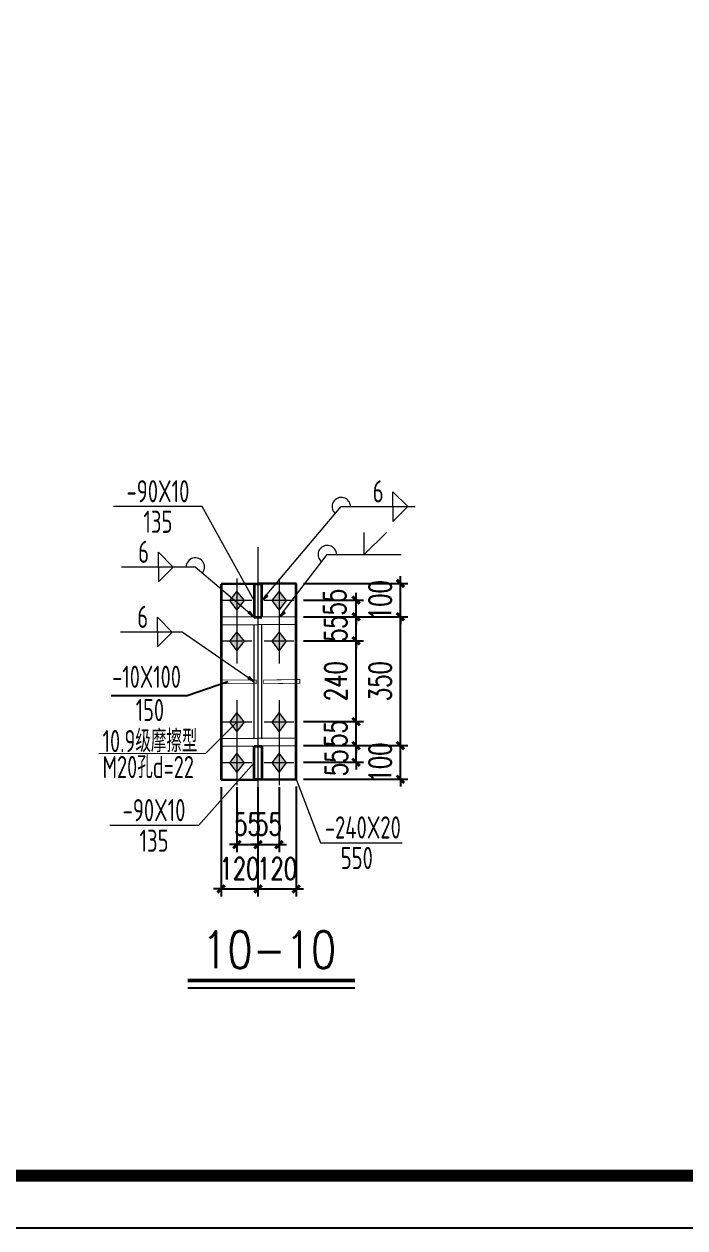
# Model space of a CAD drawing. Extents: x -89996 to 1006241, y -2176 to 440573.
# Drawn here: x 873690 to 882637, y 18824 to 35117 of the extents above; entities that cross this region are included whole.
import ezdxf
from ezdxf.enums import TextEntityAlignment as Align

# ---------------------------------------------------------------- set-up
doc = ezdxf.new("R2010")
doc.units = 0
doc.header["$LTSCALE"] = 1000
doc.header["$MEASUREMENT"] = 0
doc.linetypes.add('线型6', pattern=[8.75, 5, -1.25, 1.25, -1.25])
for name, color, linetype, lineweight in [('10', 9, 'Continuous', 18), ('20', 2, 'Continuous', 35), ('焊缝标注', 9, 'Continuous', 18), ('螺栓孔标注', 9, 'Continuous', 18), ('钢板标注', 9, 'Continuous', 18)]:
    doc.layers.add(name, color=color, linetype=linetype, lineweight=lineweight)
for name, color, linetype in [('AXIS', 3, 'Continuous'), ('GL', 150, 'Continuous'), ('NUM', 7, 'Continuous'), ('PUB_TEXT', 7, 'Continuous'), ('PUB_TITLE', 4, 'Continuous'), ('PZ', 202, 'Continuous'), ('TEXT', 7, 'Continuous')]:
    doc.layers.add(name, color=color, linetype=linetype)
doc.styles.add('_TCH_DIM_T3', font='SIMPLEX', dxfattribs={"width": 0.705882, "bigfont": 'GBCBIG'})
doc.styles.add('PkpmHz', font='Pkpmeng', dxfattribs={"width": 0.7, "bigfont": 'hztxt'})
doc.styles.add('SIM-TSSC', font='simplex.shx', dxfattribs={"width": 0.8, "bigfont": 'tssdchn.shx'})
doc.styles.add('TSSD_Norm', font='tssdeng.shx', dxfattribs={"bigfont": 'hztxt.shx'})
doc.dimstyles.new('TCH_100_5', dxfattribs={"dimtxt": 297.5, "dimasz": 100, "dimexe": 100, "dimexo": 100, "dimgap": 126.25, "dimtad": 1, "dimdec": 0, "dimlfac": 0.2, "dimzin": 0, "dimdsep": 46, "dimtxsty": '_TCH_DIM_T3', "dimblk": 'ARCHTICK', "dimcen": 0.09, "dimclrd": 126, "dimclre": 126, "dimclrt": 7, "dimazin": 2, "dimtfac": 1, "dimtdec": 0, "dimtix": 1, "dimtmove": 2, "dimatfit": 3, "dimfxl": 0, "dimtolj": 1, "dimtzin": 0, "dimarcsym": 0})

# ---------------------------------------------------------------- blocks, each defined once
blk = doc.blocks.new('_ArchTick')
at = {"color": 0, "linetype": 'ByBlock', "const_width": 0.4}
blk.add_lwpolyline([(-0.5, -0.5), (0.5, 0.5)], dxfattribs=at)
blk = doc.blocks.new('*D1605')
at = {"layer": 'Defpoints', "color": 0, "transparency": 16777216}
for p in [(877374, 27321), (878185, 27321), (877374, 27096)]:
    blk.add_point(p, dxfattribs=at)
at = {"layer": 'GL', "color": 126, "lineweight": -2, "transparency": 16777216}
for p, q in [((878185, 27321), (878185, 27421)), ((877474, 27321), (878285, 27321)), ((878185, 27096), (878185, 27321)), ((877474, 27096), (878285, 27096)), ((878185, 27096), (878185, 26996))]:
    blk.add_line(p, q, dxfattribs=at)
at = {"layer": 'GL', "color": 126, "lineweight": -2, "transparency": 16777216, "xscale": 100, "yscale": 100, "zscale": 100}
for p, rotation in [((878185, 27321), 270), ((878185, 27096), 90)]:
    blk.add_blockref('_ArchTick', p, dxfattribs=dict(at, rotation=rotation))
at = {"layer": 'GL', "color": 7, "transparency": 16777216, "insert": (877898, 27293), "char_height": 297.5, "attachment_point": 5, "rotation": 90, "style": '_TCH_DIM_T3'}
blk.add_mtext('\\A1;55', dxfattribs=at)
blk = doc.blocks.new('*D1606')
at = {"layer": 'Defpoints', "color": 0, "transparency": 16777216}
for p in [(877374, 27096), (878185, 27096), (877374, 26771)]:
    blk.add_point(p, dxfattribs=at)
at = {"layer": 'GL', "color": 126, "lineweight": -2, "transparency": 16777216}
for p, q in [((877474, 27096), (878285, 27096)), ((878185, 27096), (878185, 27196)), ((878185, 26771), (878185, 27096)), ((877474, 26771), (878285, 26771)), ((878185, 26771), (878185, 26671))]:
    blk.add_line(p, q, dxfattribs=at)
at = {"layer": 'GL', "color": 126, "lineweight": -2, "transparency": 16777216, "xscale": 100, "yscale": 100, "zscale": 100}
for p, rotation in [((878185, 27096), 270), ((878185, 26771), 90)]:
    blk.add_blockref('_ArchTick', p, dxfattribs=dict(at, rotation=rotation))
at = {"layer": 'GL', "color": 7, "transparency": 16777216, "insert": (877910, 26934), "char_height": 297.5, "attachment_point": 5, "rotation": 90, "style": '_TCH_DIM_T3'}
blk.add_mtext('\\A1;55', dxfattribs=at)
blk = doc.blocks.new('*D1607')
at = {"layer": 'Defpoints', "color": 0, "transparency": 16777216}
for p in [(877374, 25351), (878185, 25351), (877374, 25126)]:
    blk.add_point(p, dxfattribs=at)
at = {"layer": 'GL', "color": 126, "lineweight": -2, "transparency": 16777216}
for p, q in [((878185, 25351), (878185, 25451)), ((877474, 25351), (878285, 25351)), ((878185, 25126), (878185, 25351)), ((877474, 25126), (878285, 25126)), ((878185, 25126), (878185, 25026))]:
    blk.add_line(p, q, dxfattribs=at)
at = {"layer": 'GL', "color": 126, "lineweight": -2, "transparency": 16777216, "xscale": 100, "yscale": 100, "zscale": 100}
for p, rotation in [((878185, 25351), 270), ((878185, 25126), 90)]:
    blk.add_blockref('_ArchTick', p, dxfattribs=dict(at, rotation=rotation))
at = {"layer": 'GL', "color": 7, "transparency": 16777216, "insert": (877920, 25118), "char_height": 297.5, "attachment_point": 5, "rotation": 90, "style": '_TCH_DIM_T3'}
blk.add_mtext('\\A1;55', dxfattribs=at)
blk = doc.blocks.new('*D1608')
at = {"layer": 'Defpoints', "color": 0, "transparency": 16777216}
for p in [(877374, 25676), (878185, 25676), (877374, 25351)]:
    blk.add_point(p, dxfattribs=at)
at = {"layer": 'GL', "color": 126, "lineweight": -2, "transparency": 16777216}
for p, q in [((878185, 25676), (878185, 25776)), ((877474, 25676), (878285, 25676)), ((878185, 25351), (878185, 25676)), ((877474, 25351), (878285, 25351)), ((878185, 25351), (878185, 25251))]:
    blk.add_line(p, q, dxfattribs=at)
at = {"layer": 'GL', "color": 126, "lineweight": -2, "transparency": 16777216, "xscale": 100, "yscale": 100, "zscale": 100}
for p, rotation in [((878185, 25676), 270), ((878185, 25351), 90)]:
    blk.add_blockref('_ArchTick', p, dxfattribs=dict(at, rotation=rotation))
at = {"layer": 'GL', "color": 7, "transparency": 16777216, "insert": (877910, 25514), "char_height": 297.5, "attachment_point": 5, "rotation": 90, "style": '_TCH_DIM_T3'}
blk.add_mtext('\\A1;55', dxfattribs=at)
blk = doc.blocks.new('*D1609')
at = {"layer": 'Defpoints', "color": 0, "transparency": 16777216}
for p in [(877374, 26771), (878185, 26771), (877374, 25676)]:
    blk.add_point(p, dxfattribs=at)
at = {"layer": 'GL', "color": 126, "lineweight": -2, "transparency": 16777216}
for p, q in [((877474, 26771), (878285, 26771)), ((878185, 25676), (878185, 26771)), ((877474, 25676), (878285, 25676))]:
    blk.add_line(p, q, dxfattribs=at)
at = {"layer": 'GL', "color": 126, "lineweight": -2, "transparency": 16777216, "xscale": 100, "yscale": 100, "zscale": 100}
for p, rotation in [((878185, 26771), 90), ((878185, 25676), 270)]:
    blk.add_blockref('_ArchTick', p, dxfattribs=dict(at, rotation=rotation))
at = {"layer": 'GL', "color": 7, "transparency": 16777216, "insert": (877910, 26224), "char_height": 297.5, "attachment_point": 5, "rotation": 90, "style": '_TCH_DIM_T3'}
blk.add_mtext('\\A1;240', dxfattribs=at)
blk = doc.blocks.new('*D1610')
at = {"layer": 'Defpoints', "color": 0, "transparency": 16777216}
for p in [(876572, 24888), (876857, 24888), (876857, 24011)]:
    blk.add_point(p, dxfattribs=at)
at = {"layer": 'GL', "color": 126, "lineweight": -2, "transparency": 16777216}
for p, q in [((876572, 24788), (876572, 23911)), ((876857, 24788), (876857, 23911)), ((876572, 24011), (876472, 24011)), ((876572, 24011), (876857, 24011)), ((876857, 24011), (876957, 24011))]:
    blk.add_line(p, q, dxfattribs=at)
at = {"layer": 'GL', "color": 126, "lineweight": -2, "transparency": 16777216, "xscale": 100, "yscale": 100, "zscale": 100}
blk.add_blockref('_ArchTick', (876572, 24011), dxfattribs=at)
at = {"layer": 'GL', "color": 126, "lineweight": -2, "transparency": 16777216, "xscale": 100, "yscale": 100, "zscale": 100, "rotation": 180}
blk.add_blockref('_ArchTick', (876857, 24011), dxfattribs=at)
at = {"layer": 'GL', "color": 7, "transparency": 16777216, "insert": (876715, 24286), "char_height": 297.5, "attachment_point": 5, "style": '_TCH_DIM_T3'}
blk.add_mtext('\\A1;55', dxfattribs=at)
blk = doc.blocks.new('*D1611')
at = {"layer": 'Defpoints', "color": 0, "transparency": 16777216}
for p in [(876857, 24888), (877142, 24888), (877142, 24011)]:
    blk.add_point(p, dxfattribs=at)
at = {"layer": 'GL', "color": 126, "lineweight": -2, "transparency": 16777216}
for p, q in [((876857, 24788), (876857, 23911)), ((877142, 24788), (877142, 23911)), ((876857, 24011), (876757, 24011)), ((876857, 24011), (877142, 24011)), ((877142, 24011), (877242, 24011))]:
    blk.add_line(p, q, dxfattribs=at)
at = {"layer": 'GL', "color": 126, "lineweight": -2, "transparency": 16777216, "xscale": 100, "yscale": 100, "zscale": 100}
blk.add_blockref('_ArchTick', (876857, 24011), dxfattribs=at)
at = {"layer": 'GL', "color": 126, "lineweight": -2, "transparency": 16777216, "xscale": 100, "yscale": 100, "zscale": 100, "rotation": 180}
blk.add_blockref('_ArchTick', (877142, 24011), dxfattribs=at)
at = {"layer": 'GL', "color": 7, "transparency": 16777216, "insert": (877000, 24286), "char_height": 297.5, "attachment_point": 5, "style": '_TCH_DIM_T3'}
blk.add_mtext('\\A1;55', dxfattribs=at)
blk = doc.blocks.new('*D1612')
at = {"layer": 'Defpoints', "color": 0, "transparency": 16777216}
for p in [(876357, 24888), (876857, 24888), (876857, 23411)]:
    blk.add_point(p, dxfattribs=at)
at = {"layer": 'GL', "color": 126, "lineweight": -2, "transparency": 16777216}
for p, q in [((876357, 24788), (876357, 23311)), ((876857, 24788), (876857, 23311)), ((876357, 23411), (876257, 23411)), ((876357, 23411), (876857, 23411)), ((876857, 23411), (876957, 23411))]:
    blk.add_line(p, q, dxfattribs=at)
at = {"layer": 'GL', "color": 126, "lineweight": -2, "transparency": 16777216, "xscale": 100, "yscale": 100, "zscale": 100}
blk.add_blockref('_ArchTick', (876357, 23411), dxfattribs=at)
at = {"layer": 'GL', "color": 126, "lineweight": -2, "transparency": 16777216, "xscale": 100, "yscale": 100, "zscale": 100, "rotation": 180}
blk.add_blockref('_ArchTick', (876857, 23411), dxfattribs=at)
at = {"layer": 'GL', "color": 7, "transparency": 16777216, "insert": (876607, 23686), "char_height": 297.5, "attachment_point": 5, "style": '_TCH_DIM_T3'}
blk.add_mtext('\\A1;120', dxfattribs=at)
blk = doc.blocks.new('*D1613')
at = {"layer": 'Defpoints', "color": 0, "transparency": 16777216}
for p in [(876857, 24888), (877374, 24896), (877374, 23411)]:
    blk.add_point(p, dxfattribs=at)
at = {"layer": 'GL', "color": 126, "lineweight": -2, "transparency": 16777216}
for p, q in [((876857, 24788), (876857, 23311)), ((877374, 24796), (877374, 23311)), ((876857, 23411), (876757, 23411)), ((876857, 23411), (877374, 23411)), ((877374, 23411), (877474, 23411))]:
    blk.add_line(p, q, dxfattribs=at)
at = {"layer": 'GL', "color": 126, "lineweight": -2, "transparency": 16777216, "xscale": 100, "yscale": 100, "zscale": 100}
blk.add_blockref('_ArchTick', (876857, 23411), dxfattribs=at)
at = {"layer": 'GL', "color": 126, "lineweight": -2, "transparency": 16777216, "xscale": 100, "yscale": 100, "zscale": 100, "rotation": 180}
blk.add_blockref('_ArchTick', (877374, 23411), dxfattribs=at)
at = {"layer": 'GL', "color": 7, "transparency": 16777216, "insert": (877116, 23686), "char_height": 297.5, "attachment_point": 5, "style": '_TCH_DIM_T3'}
blk.add_mtext('\\A1;120', dxfattribs=at)
blk = doc.blocks.new('*D1614')
at = {"layer": 'Defpoints', "color": 0, "transparency": 16777216}
for p in [(877374, 25351), (878785, 25351), (877374, 24896)]:
    blk.add_point(p, dxfattribs=at)
at = {"layer": 'GL', "color": 126, "lineweight": -2, "transparency": 16777216}
for p, q in [((878785, 25351), (878785, 25451)), ((877474, 25351), (878885, 25351)), ((878785, 24896), (878785, 25351)), ((877474, 24896), (878885, 24896)), ((878785, 24896), (878785, 24796))]:
    blk.add_line(p, q, dxfattribs=at)
at = {"layer": 'GL', "color": 126, "lineweight": -2, "transparency": 16777216, "xscale": 100, "yscale": 100, "zscale": 100}
for p, rotation in [((878785, 25351), 270), ((878785, 24896), 90)]:
    blk.add_blockref('_ArchTick', p, dxfattribs=dict(at, rotation=rotation))
at = {"layer": 'GL', "color": 7, "transparency": 16777216, "insert": (878510, 25124), "char_height": 297.5, "attachment_point": 5, "rotation": 90, "style": '_TCH_DIM_T3'}
blk.add_mtext('\\A1;100', dxfattribs=at)
blk = doc.blocks.new('*D1615')
at = {"layer": 'Defpoints', "color": 0, "transparency": 16777216}
for p in [(877374, 27096), (878785, 27096), (877374, 25351)]:
    blk.add_point(p, dxfattribs=at)
at = {"layer": 'GL', "color": 126, "lineweight": -2, "transparency": 16777216}
for p, q in [((877474, 27096), (878885, 27096)), ((878785, 25351), (878785, 27096)), ((877474, 25351), (878885, 25351))]:
    blk.add_line(p, q, dxfattribs=at)
at = {"layer": 'GL', "color": 126, "lineweight": -2, "transparency": 16777216, "xscale": 100, "yscale": 100, "zscale": 100}
for p, rotation in [((878785, 27096), 90), ((878785, 25351), 270)]:
    blk.add_blockref('_ArchTick', p, dxfattribs=dict(at, rotation=rotation))
at = {"layer": 'GL', "color": 7, "transparency": 16777216, "insert": (878510, 26224), "char_height": 297.5, "attachment_point": 5, "rotation": 90, "style": '_TCH_DIM_T3'}
blk.add_mtext('\\A1;350', dxfattribs=at)
blk = doc.blocks.new('*D1616')
at = {"layer": 'Defpoints', "color": 0, "transparency": 16777216}
for p in [(877374, 27546), (878785, 27546), (877374, 27096)]:
    blk.add_point(p, dxfattribs=at)
at = {"layer": 'GL', "color": 126, "lineweight": -2, "transparency": 16777216}
for p, q in [((877474, 27546), (878885, 27546)), ((878785, 27546), (878785, 27646)), ((878785, 27096), (878785, 27546)), ((877474, 27096), (878885, 27096)), ((878785, 27096), (878785, 26996))]:
    blk.add_line(p, q, dxfattribs=at)
at = {"layer": 'GL', "color": 126, "lineweight": -2, "transparency": 16777216, "xscale": 100, "yscale": 100, "zscale": 100}
for p, rotation in [((878785, 27546), 270), ((878785, 27096), 90)]:
    blk.add_blockref('_ArchTick', p, dxfattribs=dict(at, rotation=rotation))
at = {"layer": 'GL', "color": 7, "transparency": 16777216, "insert": (878510, 27321), "char_height": 297.5, "attachment_point": 5, "rotation": 90, "style": '_TCH_DIM_T3'}
blk.add_mtext('\\A1;100', dxfattribs=at)

msp = doc.modelspace()

# ---------------------------------------------------------------- hatches: boundary and pattern name
at = {"layer": '10'}
for points in [[(876572.42, 27443.18), (876472.42, 27313.18), (876572.42, 27183.18), (876672.42, 27313.18)], [(877142.42, 27443.18), (877042.42, 27313.18), (877142.42, 27183.18), (877242.42, 27313.18)], [(876572.42, 26893.18), (876472.42, 26763.18), (876572.42, 26633.18), (876672.42, 26763.18)], [(877142.42, 26893.18), (877042.42, 26763.18), (877142.42, 26633.18), (877242.42, 26763.18)], [(876572.42, 25798.18), (876472.42, 25668.18), (876572.42, 25538.18), (876672.42, 25668.18)], [(877142.42, 25798.18), (877042.42, 25668.18), (877142.42, 25538.18), (877242.42, 25668.18)], [(876572.42, 25248.18), (876472.42, 25118.18), (876572.42, 24988.18), (876672.42, 25118.18)], [(877142.42, 25248.18), (877042.42, 25118.18), (877142.42, 24988.18), (877242.42, 25118.18)]]:
    msp.add_hatch(color=1, dxfattribs=at).paths.add_polyline_path(points)
at = {"layer": '焊缝标注'}
for points in [[(876907.42, 27313.18), (876988.76, 27373.25), (876967.55, 27394.47)], [(876807.42, 27088.18), (876747.41, 27169.57), (876726.18, 27148.38)], [(877142.42, 27088.18), (877223.76, 27148.25), (877202.55, 27169.47)], [(876807.42, 26215.68), (876740.92, 26287.41), (876719.69, 26266.22)]]:
    msp.add_hatch(color=256, dxfattribs=at).paths.add_polyline_path(points)

# ---------------------------------------------------------------- linework, layer by layer
at = {"layer": '10', "linetype": '线型6', "lineweight": 18, "ltscale": 100}
msp.add_line((876857.42, 24388.18), (876857.42, 28038.18), dxfattribs=at)
at = {"layer": '10', "color": 9, "lineweight": 18, "ltscale": 100}
for p, q in [((876572.42, 27613.18), (876572.42, 27013.18)), ((877142.42, 27613.18), (877142.42, 27013.18)), ((876772.42, 27313.18), (876372.42, 27313.18)), ((877342.42, 27313.18), (876942.42, 27313.18)), ((876572.42, 27063.18), (876572.42, 26463.18)), ((877142.42, 27063.18), (877142.42, 26463.18)), ((876772.42, 26763.18), (876372.42, 26763.18)), ((877342.42, 26763.18), (876942.42, 26763.18)), ((876572.42, 25968.18), (876572.42, 25368.18)), ((877142.42, 25968.18), (877142.42, 25368.18)), ((876772.42, 25668.18), (876372.42, 25668.18)), ((877342.42, 25668.18), (876942.42, 25668.18)), ((876572.42, 25418.18), (876572.42, 24818.18)), ((877142.42, 25418.18), (877142.42, 24818.18)), ((876772.42, 25118.18), (876372.42, 25118.18)), ((877342.42, 25118.18), (876942.42, 25118.18))]:
    msp.add_line(p, q, dxfattribs=at)
at = {"layer": '10', "color": 3, "ltscale": 100}
for p, q in [((877373.95, 27096.14), (876357.42, 27088.18)), ((876357.42, 27088.18), (876357.42, 26988.18)), ((877373.95, 26996.14), (877373.95, 27096.14)), ((876357.42, 26988.18), (877373.95, 26996.14)), ((876807.42, 25443.18), (876807.42, 26988.18)), ((876907.42, 25443.18), (876907.42, 26988.18)), ((877373.95, 25451.14), (876357.42, 25443.18)), ((876357.42, 25443.18), (876357.42, 25343.18)), ((877373.95, 25351.14), (877373.95, 25451.14)), ((876357.42, 25343.18), (877373.95, 25351.14))]:
    msp.add_line(p, q, dxfattribs=at)
at = {"layer": '10', "color": 1, "linetype": 'Continuous'}
for points in [[(876572.42, 27443.18), (876472.42, 27313.18), (876572.42, 27183.18), (876672.42, 27313.18)], [(877142.42, 27443.18), (877042.42, 27313.18), (877142.42, 27183.18), (877242.42, 27313.18)], [(876572.42, 26893.18), (876472.42, 26763.18), (876572.42, 26633.18), (876672.42, 26763.18)], [(877142.42, 26893.18), (877042.42, 26763.18), (877142.42, 26633.18), (877242.42, 26763.18)], [(876572.42, 25798.18), (876472.42, 25668.18), (876572.42, 25538.18), (876672.42, 25668.18)], [(877142.42, 25798.18), (877042.42, 25668.18), (877142.42, 25538.18), (877242.42, 25668.18)], [(876572.42, 25248.18), (876472.42, 25118.18), (876572.42, 24988.18), (876672.42, 25118.18)], [(877142.42, 25248.18), (877042.42, 25118.18), (877142.42, 24988.18), (877242.42, 25118.18)]]:
    msp.add_lwpolyline(points, close=True, dxfattribs=at)
at = {"layer": '20', "ltscale": 100}
for p, q in [((877373.95, 27546.14), (876357.42, 27538.18)), ((876357.42, 27538.18), (876357.42, 24888.18)), ((876907.42, 27538.18), (876807.42, 27538.18)), ((876807.42, 27538.18), (876807.42, 27088.18)), ((876907.42, 27088.18), (876907.42, 27538.18)), ((877373.95, 24896.14), (877373.95, 27546.14)), ((876807.42, 27088.18), (876907.42, 27088.18)), ((876807.42, 25343.18), (876907.42, 25343.18)), ((876807.42, 24893.18), (876807.42, 25343.18)), ((876907.42, 25343.18), (876907.42, 24893.18)), ((876357.42, 24888.18), (877373.95, 24896.14)), ((876907.42, 24893.18), (876807.42, 24893.18))]:
    msp.add_line(p, q, dxfattribs=at)
at = {"layer": 'AXIS'}
for p, q in [((876448.91, 26216.42), (875897.42, 26024.27)), ((875897.42, 26024.27), (874868.83, 26024.27))]:
    msp.add_line(p, q, dxfattribs=at)
at = {"layer": 'NUM', "const_width": 50}
msp.add_lwpolyline([(875905.85, 22171.74), (878168.93, 22171.74)], dxfattribs=at)
at = {"layer": 'NUM'}
msp.add_lwpolyline([(875905.85, 22071.74), (878168.93, 22071.74)], dxfattribs=at)
at = {"layer": 'PUB_TITLE'}
msp.add_lwpolyline([(802635.37, 18823.61), (891735.37, 18823.61), (891735.37, 81823.61), (802635.37, 81823.61)], close=True, dxfattribs=at)
at = {"layer": 'PUB_TITLE', "const_width": 159.09}
msp.add_lwpolyline([(804933.35, 19530.68), (804933.35, 80409.47), (890321.23, 80409.47), (890321.23, 19530.68)], close=True, dxfattribs=at)
at = {"layer": 'PZ', "const_width": 10}
for points in [[(876832.42, 26188.18), (876832.42, 26238.18), (876357.42, 26238.18), (876357.42, 26188.18)], [(876932.42, 26188.18), (876932.42, 26238.18), (877423.95, 26246.14), (877423.95, 26196.14)]]:
    msp.add_lwpolyline(points, close=True, dxfattribs=at)
at = {"layer": '焊缝标注', "ltscale": 100}
for p, q in [((878684.52, 28785.46), (878884.52, 28585.46)), ((878684.52, 28585.46), (878684.52, 28785.46)), ((876907.42, 27313.18), (877984.52, 28585.46)), ((877984.52, 28585.46), (878984.52, 28585.46)), ((878684.52, 28385.46), (878884.52, 28585.46)), ((878684.52, 28585.46), (878684.52, 28385.46)), ((878295.09, 27936.37), (878295.09, 28236.37)), ((878295.09, 27936.37), (878595.09, 28236.37)), ((875708.89, 27767.81), (875508.89, 27967.81)), ((875508.89, 27767.81), (875508.89, 27967.81)), ((877142.42, 27088.18), (877795.09, 27936.37)), ((877795.09, 27936.37), (878795.09, 27936.37)), ((876008.89, 27767.81), (875008.89, 27767.81)), ((875708.89, 27767.81), (875508.89, 27567.81)), ((875508.89, 27767.81), (875508.89, 27567.81)), ((876807.42, 27088.18), (876008.89, 27767.81)), ((875696.91, 26887.66), (875496.91, 27087.66)), ((875496.91, 26887.66), (875496.91, 27087.66)), ((875830.56, 26887.66), (874996.91, 26887.66)), ((875696.91, 26887.66), (875496.91, 26687.66)), ((875496.91, 26887.66), (875496.91, 26687.66)), ((876807.42, 26215.68), (875830.56, 26887.66))]:
    msp.add_line(p, q, dxfattribs=at)
at = {"layer": '焊缝标注', "linetype": 'Continuous'}
for points in [[(876907.42, 27313.18), (876988.76, 27373.25), (876967.55, 27394.47)], [(876807.42, 27088.18), (876747.41, 27169.57), (876726.18, 27148.38)], [(877142.42, 27088.18), (877223.76, 27148.25), (877202.55, 27169.47)], [(876807.42, 26215.68), (876740.92, 26287.41), (876719.69, 26266.22)]]:
    msp.add_lwpolyline(points, close=True, dxfattribs=at)
at = {"layer": '焊缝标注', "ltscale": 100}
for centre, start, end in [((877984.52, 28585.46), 0, 224.977188), ((877795.09, 27936.37), 0, 224.977188), ((876008.89, 27767.81), 314.93158, 180)]:
    msp.add_arc(centre, 125, start, end, dxfattribs=at)
at = {"layer": '螺栓孔标注', "ltscale": 100}
msp.add_line((876572.42, 25668.18), (876147.31, 25244.76), dxfattribs=at)
at = {"layer": '螺栓孔标注', "ltscale": 100, "const_width": 10}
msp.add_lwpolyline([(876577.42, 25668.18, 1), (876567.42, 25668.18, 1)], format="xyb", close=True, dxfattribs=at)
at = {"layer": '钢板标注', "ltscale": 100}
for p, q in [((876102.89, 28587.49), (874902.89, 28587.49)), ((876807.42, 27313.18), (876102.89, 28587.49)), ((876147.31, 25244.76), (874704.55, 25241.72)), ((876807.42, 25118.18), (876049.88, 24271.34)), ((877373.95, 24896.14), (877702.24, 24037.29)), ((876049.88, 24271.34), (874849.88, 24271.34)), ((877702.24, 24037.29), (878810.86, 24037.29))]:
    msp.add_line(p, q, dxfattribs=at)
at = {"layer": '钢板标注', "ltscale": 100, "const_width": 10}
for points in [[(876812.42, 27313.18, 1), (876802.42, 27313.18, 1)], [(876812.42, 25118.18, 1), (876802.42, 25118.18, 1)], [(877378.95, 24896.14, 1), (877368.95, 24896.14, 1)]]:
    msp.add_lwpolyline(points, format="xyb", close=True, dxfattribs=at)

# ---------------------------------------------------------------- texts
at = {"layer": 'PUB_TEXT', "linetype": 'ByBlock', "style": 'SIM-TSSC', "width": 0.8}
msp.add_text('10-10', height=500, dxfattribs=at).set_placement((876099.09, 22339.38))
at = {"layer": 'TEXT', "style": 'TSSD_Norm', "width": 0.7}
for s, p in [('-10X100', (874884.74, 26132.74)), ('150', (875201.99, 25682.54)), ('10.9级摩擦型 ', (874753.7, 25262.83)), ('M20孔d=22 ', (874753.03, 24911.3))]:
    msp.add_text(s, height=300, dxfattribs=at).set_placement(p)
at = {"layer": '焊缝标注', "style": 'PkpmHz', "width": 0.71}
for p in [(878484.52, 28642.08), (875308.89, 27824.42), (875296.91, 26944.27)]:
    msp.add_text('6', height=300, dxfattribs=at).set_placement(p, align=Align.CENTER)
at = {"layer": '钢板标注', "style": 'PkpmHz', "width": 0.71}
for s, p in [('-90X10', (875502.89, 28644.1)), ('-90X10', (875449.88, 24327.95)), ('-240X20', (878276.88, 24093.9))]:
    msp.add_text(s, height=300, dxfattribs=at).set_placement(p, align=Align.CENTER)
for s, p in [('135', (875502.89, 28530.88)), ('135', (875449.88, 24214.73)), ('550', (878194.99, 23980.67))]:
    msp.add_text(s, height=300, dxfattribs=at).set_placement(p, align=Align.TOP_CENTER)

# ---------------------------------------------------------------- dimensions: what is measured, and where the dimension line sits
at = {"layer": 'GL'}
for base, p1, p2, text, picture, middle in [((878785.46, 27546.14), (877373.95, 27096.14), (877373.95, 27546.14), '100', '*D1616', (878510.46, 27321.14)), ((878185.46, 27096.14), (877373.95, 26771.14), (877373.95, 27096.14), '55', '*D1606', (877910.46, 26933.64)), ((878785.46, 27096.14), (877373.95, 25351.14), (877373.95, 27096.14), '350', '*D1615', (878510.46, 26223.64)), ((878185.46, 26771.14), (877373.95, 25676.14), (877373.95, 26771.14), '240', '*D1609', (877910.46, 26223.64)), ((878185.46, 25676.14), (877373.95, 25351.14), (877373.95, 25676.14), '55', '*D1608', (877910.46, 25513.64)), ((878785.46, 25351.14), (877373.95, 24896.14), (877373.95, 25351.14), '100', '*D1614', (878510.46, 25123.64))]:
    dim = msp.add_linear_dim(base=base, p1=p1, p2=p2, angle=90, text=text, dimstyle='TCH_100_5', dxfattribs=at)
    dim.commit()
    dim.dimension.update_dxf_attribs({"geometry": picture, "text_midpoint": middle})
for base, p1, p2, picture, middle in [((878185.46, 27321.14), (877373.95, 27096.14), (877373.95, 27321.14), '*D1605', (877897.56, 27293.23)), ((878185.46, 25351.14), (877373.95, 25126.14), (877373.95, 25351.14), '*D1607', (877919.78, 25118.18))]:
    dim = msp.add_linear_dim(base=base, p1=p1, p2=p2, angle=90, text='55', dimstyle='TCH_100_5', dxfattribs=at)
    dim.commit()
    dim.dimension.update_dxf_attribs({"geometry": picture, "text_midpoint": middle, "dimtype": 128})
for base, p1, p2, text, picture, middle in [((876857.42, 23410.58), (876357.42, 24888.18), (876857.42, 24888.18), '120', '*D1612', (876607.42, 23685.58)), ((876857.42, 24010.58), (876572.42, 24888.18), (876857.42, 24888.18), '55', '*D1610', (876714.92, 24285.58)), ((877373.95, 23410.58), (876857.42, 24888.18), (877373.95, 24896.14), '120', '*D1613', (877115.69, 23685.58)), ((877142.42, 24010.58), (876857.42, 24888.18), (877142.42, 24888.18), '55', '*D1611', (876999.92, 24285.58))]:
    dim = msp.add_linear_dim(base=base, p1=p1, p2=p2, text=text, dimstyle='TCH_100_5', dxfattribs=at)
    dim.commit()
    dim.dimension.update_dxf_attribs({"geometry": picture, "text_midpoint": middle})

doc.saveas('drawing.dxf')
